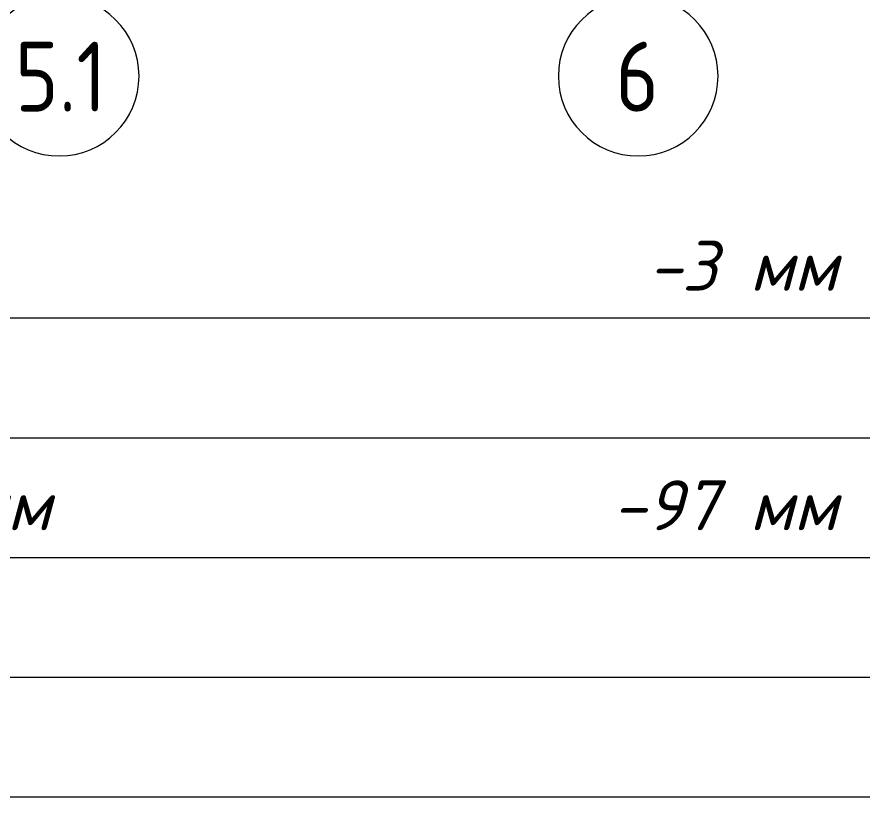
# Model space of a CAD drawing. Header units: millimetres. Extents: x -2951072 to 8268522, y -652067 to -630209.
# Drawn here: x 2653415 to 2657686, y -650766 to -646858 of the extents above; entities that cross this region are included whole.
import ezdxf

# ---------------------------------------------------------------- set-up
doc = ezdxf.new("R2010")
doc.units = ezdxf.units.MM
doc.header["$LTSCALE"] = 20
doc.linetypes.add('CENTER', pattern=[50.8, 31.75, -6.35, 6.35, -6.35])
doc.layers.add('ANNO-TEXT', color=251, linetype='Continuous')
doc.layers.add('ОСИ', color=251, linetype='CENTER', lineweight=18)
doc.layers.add('Типовые аннотации', color=7, linetype='Continuous', lineweight=18)
doc.styles.add('GOST Common', font='', dxfattribs={"width": 0.9, "height": 350})
doc.styles.add('PDF ISOCPEUR Italic', font='isocpeui.ttf')
doc.styles.get('GOST Common').set_extended_font_data('GOST Common')

# ---------------------------------------------------------------- blocks, each defined once
blk = doc.blocks.new('Ось сетки - Круг_Ø8 мм-6577-_О__Р__1-1_')
at = {"layer": 'ОСИ', "linetype": 'Continuous', "lineweight": 20}
for start, end in [(360, 180), (180, 360)]:
    blk.add_arc((0, -2560.2), 400, start, end, dxfattribs=at)
blk = doc.blocks.new('010_ФлажокПирогаКонструкции_ТиповАннот_ - Тип пола 18_1_1-1512776-_О__Р__1-1_')
at = {"layer": 'Типовые аннотации', "lineweight": 20}
for p, q in [((11160.6, -4449.7), (22160.6, -4449.7)), ((11160.6, -5049.7), (22160.6, -5049.7)), ((11160.6, -5649.7), (22160.6, -5649.7)), ((11160.6, -6249.7), (22160.6, -6249.7)), ((11160.6, -6849.7), (22160.6, -6849.7))]:
    blk.add_line(p, q, dxfattribs=at)

msp = doc.modelspace()

# ---------------------------------------------------------------- block references
at = {"layer": 'ANNO-TEXT', "color": 7, "lineweight": 0}
msp.add_blockref('010_ФлажокПирогаКонструкции_ТиповАннот_ - Тип пола 18_1_1-1512776-_О__Р__1-1_', (2635525.5, -643916.2), dxfattribs=at)
at = {"layer": 'ОСИ', "lineweight": 20}
for p in [(2653625.5, -644594.2), (2656525.5, -644594.2)]:
    msp.add_blockref('Ось сетки - Круг_Ø8 мм-6577-_О__Р__1-1_', p, dxfattribs=at)

# ---------------------------------------------------------------- texts
at = {"layer": 'ANNO-TEXT', "color": 7, "lineweight": 0, "char_height": 250, "attachment_point": 1, "line_spacing_factor": 1.022761, "style": 'PDF ISOCPEUR Italic'}
for s, insert, width in [('-3 ', (2656574, -647979.4), 1028.823), ('мм', (2657083.3, -647979.4), 1028.823), (' 100х100 мм', (2651750.1, -649179.4), 2732.135), ('-97 ', (2656395, -649179.4), 1028.823), ('мм', (2657082.9, -649179.4), 1028.823)]:
    msp.add_mtext(s, dxfattribs=dict(at, insert=insert, width=width))
at = {"layer": 'ОСИ', "char_height": 350, "width": 274.177, "attachment_point": 1, "style": 'GOST Common'}
for s, insert in [('5.1', (2653404.7, -646981.8)), ('\\fGOST Common|b0|i0|c204|p34|;\\W.9;6', (2656411.7, -646981.8))]:
    msp.add_mtext(s, dxfattribs=dict(at, insert=insert))

doc.saveas('drawing.dxf')
